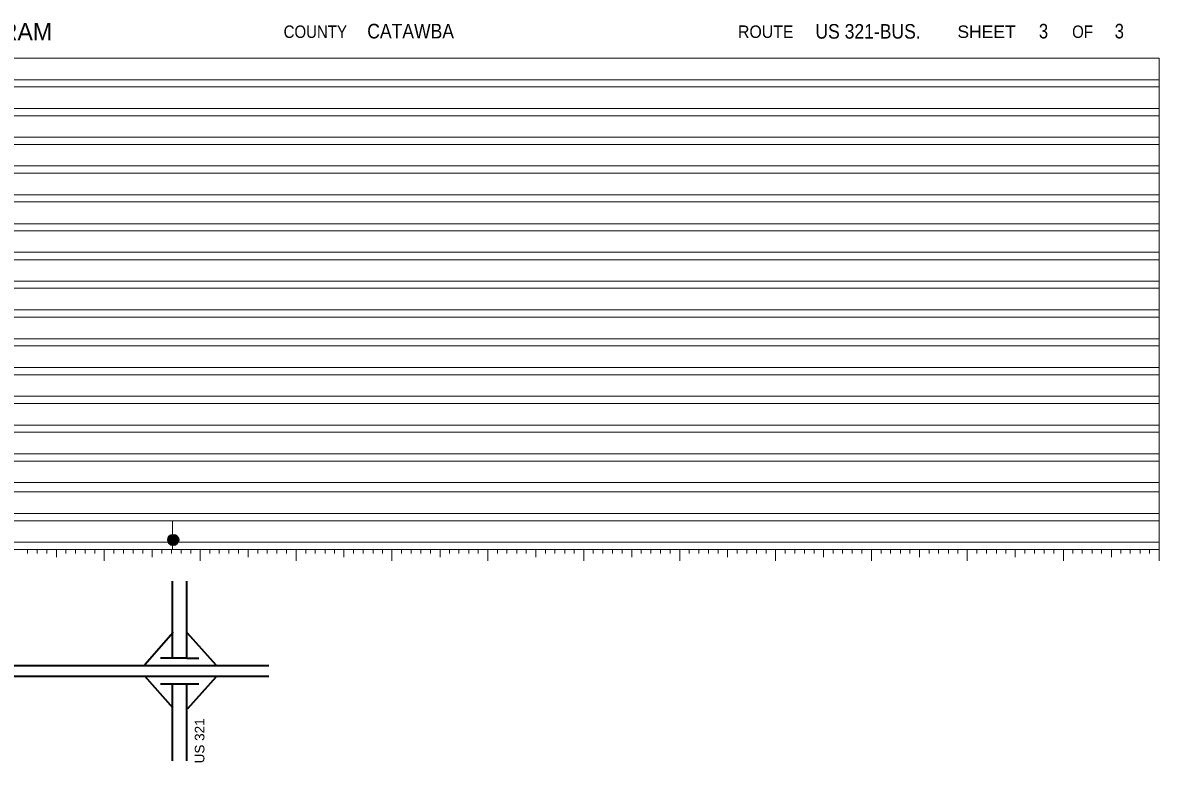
# Model space of a CAD drawing. Extents: x 313181 to 314865, y 216751 to 219227.
# Drawn here: x 313190.67 to 313202.53, y 216759.47 to 216767.18 of the extents above; entities that cross this region are included whole.
import ezdxf
from ezdxf.enums import TextEntityAlignment as Align

# ---------------------------------------------------------------- set-up
doc = ezdxf.new("R2010")
doc.units = 0
doc.header["$LTSCALE"] = 0.04
doc.layers.add('1', color=7, linetype='Continuous', lineweight=13)

msp = doc.modelspace()

# ---------------------------------------------------------------- hatches: boundary and pattern name
at = {"layer": '1'}
msp.add_hatch(color=256, dxfattribs=at).paths.add_polyline_path([(313192.296, 216761.7847, 1), (313192.1872, 216761.7847, 1)])

# ---------------------------------------------------------------- linework, layer by layer
for p, q in [((313180.9981, 216766.8106), (313202.527, 216766.8106)), ((313202.527, 216761.6856), (313202.527, 216766.8106)), ((313180.9981, 216766.5101), (313202.527, 216766.5101)), ((313182.5198, 216766.5822), (313202.527, 216766.5822)), ((313182.5198, 216766.2842), (313202.527, 216766.2842)), ((313181.5174, 216766.2072), (313202.527, 216766.2072)), ((313181.5174, 216765.9092), (313202.527, 216765.9092)), ((313182.5198, 216765.9837), (313202.527, 216765.9837)), ((313182.5198, 216765.6856), (313202.527, 216765.6856)), ((313181.5174, 216765.6087), (313202.527, 216765.6087)), ((313183.9833, 216765.3827), (313202.527, 216765.3827)), ((313184.4513, 216765.0822), (313202.527, 216765.0822)), ((313181.5174, 216765.0077), (313202.527, 216765.0077)), ((313181.5174, 216764.7072), (313202.527, 216764.7072)), ((313183.7001, 216764.7842), (313202.527, 216764.7842)), ((313183.4845, 216764.4837), (313202.527, 216764.4837)), ((313181.5174, 216764.4092), (313202.527, 216764.4092)), ((313181.5174, 216764.1087), (313202.527, 216764.1087)), ((313185.2463, 216764.1832), (313202.527, 216764.1832)), ((313182.5198, 216763.8827), (313202.527, 216763.8827)), ((313181.5174, 216763.8082), (313202.527, 216763.8082)), ((313181.5174, 216763.5077), (313202.527, 216763.5077)), ((313182.5198, 216763.5822), (313202.527, 216763.5822)), ((313182.5198, 216763.2842), (313202.527, 216763.2842)), ((313181.5174, 216763.2072), (313202.527, 216763.2072)), ((313182.5198, 216762.9813), (313202.527, 216762.9813)), ((313181.5174, 216762.9092), (313202.527, 216762.9092)), ((313182.5198, 216762.6832), (313202.527, 216762.6832)), ((313181.5174, 216762.6063), (313202.527, 216762.6063)), ((313182.5198, 216762.3851), (313202.527, 216762.3851)), ((313180.9981, 216762.2866), (313202.527, 216762.2866)), ((313182.5198, 216762.0606), (313202.527, 216762.0606)), ((313192.2322, 216761.6856), (313192.2322, 216761.9837)), ((313182.5198, 216761.7601), (313202.527, 216761.7601)), ((313190.7217, 216761.6447), (313190.7217, 216761.6856)), ((313190.8227, 216761.6447), (313190.8227, 216761.6856)), ((313190.9212, 216761.6447), (313190.9212, 216761.6856)), ((313191.0222, 216761.6039), (313191.0222, 216761.6856)), ((313191.1207, 216761.6447), (313191.1207, 216761.6856)), ((313191.2217, 216761.6447), (313191.2217, 216761.6856)), ((313191.3227, 216761.6447), (313191.3227, 216761.6856)), ((313191.4236, 216761.6447), (313191.4236, 216761.6856)), ((313191.5222, 216761.5654), (313191.5222, 216761.6856)), ((313191.6207, 216761.6447), (313191.6207, 216761.6856)), ((313191.7217, 216761.6447), (313191.7217, 216761.6856)), ((313191.8227, 216761.6447), (313191.8227, 216761.6856)), ((313191.9236, 216761.6447), (313191.9236, 216761.6856)), ((313192.0222, 216761.6039), (313192.0222, 216761.6856)), ((313192.1207, 216761.6447), (313192.1207, 216761.6856)), ((313192.2217, 216761.6447), (313192.2217, 216761.6856)), ((313192.3227, 216761.6447), (313192.3227, 216761.6856)), ((313192.4236, 216761.6447), (313192.4236, 216761.6856)), ((313192.5222, 216761.5654), (313192.5222, 216761.6856)), ((313192.6232, 216761.6447), (313192.6232, 216761.6856)), ((313192.7217, 216761.6447), (313192.7217, 216761.6856)), ((313192.8227, 216761.6447), (313192.8227, 216761.6856)), ((313192.9236, 216761.6447), (313192.9236, 216761.6856)), ((313193.0222, 216761.6039), (313193.0222, 216761.6856)), ((313193.1232, 216761.6447), (313193.1232, 216761.6856)), ((313193.2217, 216761.6447), (313193.2217, 216761.6856)), ((313193.3227, 216761.6447), (313193.3227, 216761.6856)), ((313193.4236, 216761.6447), (313193.4236, 216761.6856)), ((313193.5222, 216761.5654), (313193.5222, 216761.6856)), ((313193.6232, 216761.6447), (313193.6232, 216761.6856)), ((313193.7217, 216761.6447), (313193.7217, 216761.6856)), ((313193.8251, 216761.6447), (313193.8251, 216761.6856)), ((313193.9236, 216761.6447), (313193.9236, 216761.6856)), ((313194.0222, 216761.6039), (313194.0222, 216761.6856)), ((313194.1232, 216761.6447), (313194.1232, 216761.6856)), ((313194.2217, 216761.6447), (313194.2217, 216761.6856)), ((313194.3251, 216761.6447), (313194.3251, 216761.6856)), ((313194.4236, 216761.6447), (313194.4236, 216761.6856)), ((313194.5222, 216761.5654), (313194.5222, 216761.6856)), ((313194.6232, 216761.6447), (313194.6232, 216761.6856)), ((313194.7217, 216761.6447), (313194.7217, 216761.6856)), ((313194.8251, 216761.6447), (313194.8251, 216761.6856)), ((313194.9236, 216761.6447), (313194.9236, 216761.6856)), ((313195.0246, 216761.6039), (313195.0246, 216761.6856)), ((313195.1232, 216761.6447), (313195.1232, 216761.6856)), ((313195.2217, 216761.6447), (313195.2217, 216761.6856)), ((313195.3251, 216761.6447), (313195.3251, 216761.6856)), ((313195.4236, 216761.6447), (313195.4236, 216761.6856)), ((313195.5246, 216761.5654), (313195.5246, 216761.6856)), ((313195.6232, 216761.6447), (313195.6232, 216761.6856)), ((313195.7217, 216761.6447), (313195.7217, 216761.6856)), ((313195.8251, 216761.6447), (313195.8251, 216761.6856)), ((313195.9236, 216761.6447), (313195.9236, 216761.6856)), ((313196.0246, 216761.6039), (313196.0246, 216761.6856)), ((313196.1232, 216761.6447), (313196.1232, 216761.6856)), ((313196.2217, 216761.6447), (313196.2217, 216761.6856)), ((313196.3251, 216761.6447), (313196.3251, 216761.6856)), ((313196.4236, 216761.6447), (313196.4236, 216761.6856)), ((313196.5246, 216761.5654), (313196.5246, 216761.6856)), ((313196.6232, 216761.6447), (313196.6232, 216761.6856)), ((313196.7241, 216761.6447), (313196.7241, 216761.6856)), ((313196.8251, 216761.6447), (313196.8251, 216761.6856)), ((313196.9236, 216761.6447), (313196.9236, 216761.6856)), ((313197.0246, 216761.6039), (313197.0246, 216761.6856)), ((313197.1232, 216761.6447), (313197.1232, 216761.6856)), ((313197.2241, 216761.6447), (313197.2241, 216761.6856)), ((313197.3251, 216761.6447), (313197.3251, 216761.6856)), ((313197.426, 216761.6447), (313197.426, 216761.6856)), ((313197.5246, 216761.5654), (313197.5246, 216761.6856)), ((313197.6232, 216761.6447), (313197.6232, 216761.6856)), ((313197.7241, 216761.6447), (313197.7241, 216761.6856)), ((313197.8251, 216761.6447), (313197.8251, 216761.6856)), ((313197.926, 216761.6447), (313197.926, 216761.6856)), ((313198.0246, 216761.6039), (313198.0246, 216761.6856)), ((313198.1232, 216761.6447), (313198.1232, 216761.6856)), ((313198.2241, 216761.6447), (313198.2241, 216761.6856)), ((313198.3251, 216761.6447), (313198.3251, 216761.6856)), ((313198.426, 216761.6447), (313198.426, 216761.6856)), ((313198.5246, 216761.5654), (313198.5246, 216761.6856)), ((313198.6232, 216761.6447), (313198.6232, 216761.6856)), ((313198.7241, 216761.6447), (313198.7241, 216761.6856)), ((313198.8251, 216761.6447), (313198.8251, 216761.6856)), ((313198.926, 216761.6447), (313198.926, 216761.6856)), ((313199.0246, 216761.6039), (313199.0246, 216761.6856)), ((313199.1256, 216761.6447), (313199.1256, 216761.6856)), ((313199.2241, 216761.6447), (313199.2241, 216761.6856)), ((313199.3251, 216761.6447), (313199.3251, 216761.6856)), ((313199.426, 216761.6447), (313199.426, 216761.6856)), ((313199.5246, 216761.5654), (313199.5246, 216761.6856)), ((313199.6256, 216761.6447), (313199.6256, 216761.6856)), ((313199.7241, 216761.6447), (313199.7241, 216761.6856)), ((313199.8275, 216761.6447), (313199.8275, 216761.6856)), ((313199.926, 216761.6447), (313199.926, 216761.6856)), ((313200.0246, 216761.6039), (313200.0246, 216761.6856)), ((313200.1256, 216761.6447), (313200.1256, 216761.6856)), ((313200.2241, 216761.6447), (313200.2241, 216761.6856)), ((313200.3275, 216761.6447), (313200.3275, 216761.6856)), ((313200.426, 216761.6447), (313200.426, 216761.6856)), ((313200.5246, 216761.5654), (313200.5246, 216761.6856)), ((313200.6256, 216761.6447), (313200.6256, 216761.6856)), ((313200.7241, 216761.6447), (313200.7241, 216761.6856)), ((313200.8275, 216761.6447), (313200.8275, 216761.6856)), ((313200.926, 216761.6447), (313200.926, 216761.6856)), ((313201.0246, 216761.6039), (313201.0246, 216761.6856)), ((313201.1256, 216761.6447), (313201.1256, 216761.6856)), ((313201.2241, 216761.6447), (313201.2241, 216761.6856)), ((313201.3275, 216761.6447), (313201.3275, 216761.6856)), ((313201.4261, 216761.6447), (313201.4261, 216761.6856)), ((313201.527, 216761.5654), (313201.527, 216761.6856)), ((313201.6256, 216761.6447), (313201.6256, 216761.6856)), ((313201.7241, 216761.6447), (313201.7241, 216761.6856)), ((313201.8275, 216761.6447), (313201.8275, 216761.6856)), ((313201.9261, 216761.6447), (313201.9261, 216761.6856)), ((313202.027, 216761.6039), (313202.027, 216761.6856)), ((313202.1256, 216761.6447), (313202.1256, 216761.6856)), ((313202.2241, 216761.6447), (313202.2241, 216761.6856)), ((313202.3275, 216761.6447), (313202.3275, 216761.6856)), ((313202.4261, 216761.6447), (313202.4261, 216761.6856)), ((313202.527, 216761.5654), (313202.527, 216761.6856))]:
    msp.add_line(p, q, dxfattribs=at)
at = {"layer": '1', "lineweight": 35}
for p, q in [((313192.2322, 216760.5529), (313192.2322, 216761.3545)), ((313192.3837, 216760.5529), (313192.3837, 216761.3545)), ((313192.2397, 216760.8195), (313191.9432, 216760.4833)), ((313192.6877, 216760.4767), (313192.3912, 216760.8129)), ((313192.1079, 216760.5558), (313192.3837, 216760.5558)), ((313192.3837, 216760.5529), (313192.508, 216760.5529)), ((313184.6512, 216760.3632), (313193.237, 216760.3632)), ((313192.2397, 216760.0284), (313191.9432, 216760.3646)), ((313192.6877, 216760.358), (313192.3912, 216760.0218)), ((313192.2322, 216759.4823), (313192.2322, 216760.2839)), ((313192.3837, 216759.4823), (313192.3837, 216760.2839))]:
    msp.add_line(p, q, dxfattribs=at)
at = {"layer": '1'}
for points in [[(313181.5174, 216765.3106), (313182.415, 216765.3106), (313182.4736, 216765.3106), (313202.527, 216765.3106)], [(313180.9981, 216761.9837), (313182.5198, 216761.9837), (313202.527, 216761.9837)], [(313180.9981, 216761.6856), (313182.5198, 216761.6856), (313202.527, 216761.6856)]]:
    msp.add_lwpolyline(points, dxfattribs=at)
at = {"layer": '1', "lineweight": 35}
for points in [[(313184.5303, 216760.4736), (313192.1886, 216760.4736), (313193.237, 216760.4736)], [(313192.1079, 216760.2839), (313192.2322, 216760.2839), (313192.508, 216760.2839)]]:
    msp.add_lwpolyline(points, dxfattribs=at)
msp.add_circle((313192.2416, 216761.7847), 0.0544, dxfattribs=at)

# ---------------------------------------------------------------- texts
at = {"layer": '1'}
msp.add_text('NORTH CAROLINA STATE HIGHWAY CONSTRUCTION AND INVENTORY DIAGRAM', height=0.1801, dxfattribs=at).set_placement((313181.5174, 216766.9957))
for s, height, width, p in [('COUNTY', 0.13, 0.9, (313193.723, 216767.0197)), ('ROUTE', 0.13, 0.95, (313198.4218, 216767.0197)), ('SHEET', 0.13, 1.05, (313200.7253, 216767.0197)), ('3', 0.1521, 0.85, (313201.3193, 216767.0149)), ('OF', 0.13, 0.9, (313201.7266, 216767.0197)), ('3', 0.1521, 0.85, (313202.1102, 216767.0149))]:
    msp.add_text(s, height=height, dxfattribs=dict(at, width=width)).set_placement(p, align=Align.CENTER)
at = {"layer": '1', "width": 0.9}
for s, p in [('CATAWBA', (313194.265, 216767.0149)), ('US 321-BUS.', (313198.9398, 216767.0125))]:
    msp.add_text(s, height=0.1521, dxfattribs=at).set_placement(p)
at = {"layer": '1', "width": 1.05}
msp.add_text('US 321', height=0.1, rotation=90, dxfattribs=at).set_placement((313192.5664, 216759.4549))

doc.saveas('drawing.dxf')
